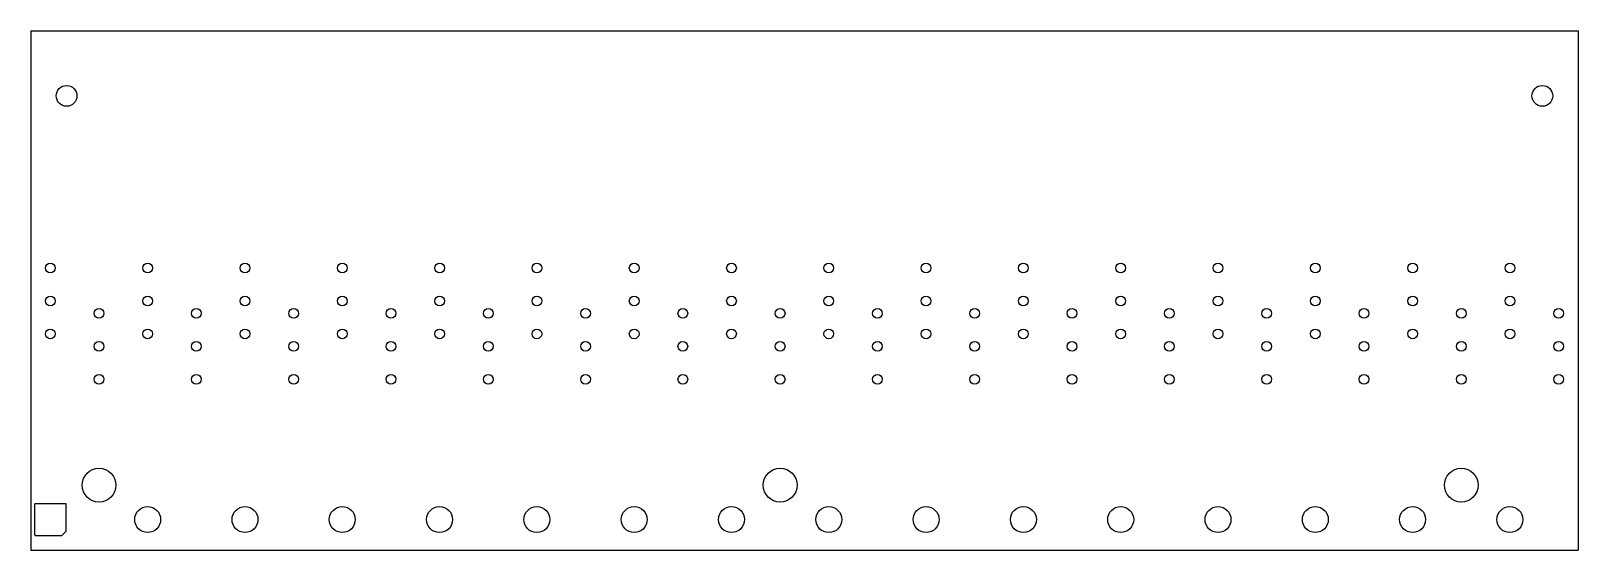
# Model space of a CAD drawing. Extents: x -63 to 176, y -34 to 46.
import ezdxf

# ---------------------------------------------------------------- set-up
doc = ezdxf.new("R2010")
doc.units = 0
doc.layers.add('VISIBLE', color=7, linetype='CONTINUOUS')

msp = doc.modelspace()

# ---------------------------------------------------------------- linework, layer by layer
at = {"layer": 'VISIBLE'}
for p, q in [((-62.8, 45.73), (175.7, 45.73)), ((-62.8, 45.73), (-62.8, -34.27)), ((175.7, 45.73), (175.7, -34.27)), ((-62.23, -27.23), (-62.23, -31.9)), ((-57.46, -27.13), (-62.13, -27.13)), ((-57.36, -31.33), (-57.36, -27.23)), ((-62.13, -32), (-58.03, -32)), ((-58.03, -32), (-57.36, -31.33)), ((-62.8, -34.27), (175.7, -34.27))]:
    msp.add_line(p, q, dxfattribs=at)
for centre, radius in [((-57.3, 35.73), 1.6), ((170.2, 35.73), 1.6), ((-59.8, 9.21), 0.75), ((-44.8, 9.21), 0.75), ((-29.8, 9.21), 0.75), ((-14.8, 9.21), 0.75), ((0.2, 9.21), 0.75), ((15.2, 9.21), 0.75), ((30.2, 9.21), 0.75), ((45.2, 9.21), 0.75), ((60.2, 9.21), 0.75), ((75.2, 9.21), 0.75), ((90.2, 9.21), 0.75), ((105.2, 9.21), 0.75), ((120.2, 9.21), 0.75), ((135.2, 9.21), 0.75), ((150.2, 9.21), 0.75), ((165.2, 9.21), 0.75), ((-59.8, 4.13), 0.75), ((-44.8, 4.13), 0.75), ((-29.8, 4.13), 0.75), ((-14.8, 4.13), 0.75), ((0.2, 4.13), 0.75), ((15.2, 4.13), 0.75), ((30.2, 4.13), 0.75), ((45.2, 4.13), 0.75), ((60.2, 4.13), 0.75), ((75.2, 4.13), 0.75), ((90.2, 4.13), 0.75), ((105.2, 4.13), 0.75), ((120.2, 4.13), 0.75), ((135.2, 4.13), 0.75), ((150.2, 4.13), 0.75), ((165.2, 4.13), 0.75), ((-52.3, 2.21), 0.75), ((-37.3, 2.21), 0.75), ((-22.3, 2.21), 0.75), ((-7.3, 2.21), 0.75), ((7.7, 2.21), 0.75), ((22.7, 2.21), 0.75), ((37.7, 2.21), 0.75), ((52.7, 2.21), 0.75), ((67.7, 2.21), 0.75), ((82.7, 2.21), 0.75), ((97.7, 2.21), 0.75), ((112.7, 2.21), 0.75), ((127.7, 2.21), 0.75), ((142.7, 2.21), 0.75), ((157.7, 2.21), 0.75), ((172.7, 2.21), 0.75), ((-59.8, -0.95), 0.75), ((-52.3, -2.87), 0.75), ((-44.8, -0.95), 0.75), ((-37.3, -2.87), 0.75), ((-29.8, -0.95), 0.75), ((-22.3, -2.87), 0.75), ((-14.8, -0.95), 0.75), ((-7.3, -2.87), 0.75), ((0.2, -0.95), 0.75), ((7.7, -2.87), 0.75), ((15.2, -0.95), 0.75), ((22.7, -2.87), 0.75), ((30.2, -0.95), 0.75), ((37.7, -2.87), 0.75), ((45.2, -0.95), 0.75), ((52.7, -2.87), 0.75), ((60.2, -0.95), 0.75), ((67.7, -2.87), 0.75), ((75.2, -0.95), 0.75), ((82.7, -2.87), 0.75), ((90.2, -0.95), 0.75), ((97.7, -2.87), 0.75), ((105.2, -0.95), 0.75), ((112.7, -2.87), 0.75), ((120.2, -0.95), 0.75), ((127.7, -2.87), 0.75), ((135.2, -0.95), 0.75), ((142.7, -2.87), 0.75), ((150.2, -0.95), 0.75), ((157.7, -2.87), 0.75), ((165.2, -0.95), 0.75), ((172.7, -2.87), 0.75), ((-52.3, -7.95), 0.75), ((-37.3, -7.95), 0.75), ((-22.3, -7.95), 0.75), ((-7.3, -7.95), 0.75), ((7.7, -7.95), 0.75), ((22.7, -7.95), 0.75), ((37.7, -7.95), 0.75), ((52.7, -7.95), 0.75), ((67.7, -7.95), 0.75), ((82.7, -7.95), 0.75), ((97.7, -7.95), 0.75), ((112.7, -7.95), 0.75), ((127.7, -7.95), 0.75), ((142.7, -7.95), 0.75), ((157.7, -7.95), 0.75), ((172.7, -7.95), 0.75), ((-52.3, -24.27), 2.6), ((52.7, -24.27), 2.6), ((157.7, -24.27), 2.6), ((-44.8, -29.57), 2), ((-29.8, -29.57), 2), ((-14.8, -29.57), 2), ((0.2, -29.57), 2), ((15.2, -29.57), 2), ((30.2, -29.57), 2), ((45.2, -29.57), 2), ((60.2, -29.57), 2), ((75.2, -29.57), 2), ((90.2, -29.57), 2), ((105.2, -29.57), 2), ((120.2, -29.57), 2), ((135.2, -29.57), 2), ((150.2, -29.57), 2), ((165.2, -29.57), 2)]:
    msp.add_circle(centre, radius, dxfattribs=at)
for points in [[(-62.13, -27.13), (-62.19, -27.13), (-62.23, -27.17), (-62.23, -27.23)], [(-57.36, -27.23), (-57.36, -27.17), (-57.4, -27.13), (-57.46, -27.13)], [(-62.23, -31.9), (-62.23, -31.96), (-62.19, -32), (-62.13, -32)]]:
    msp.add_rational_spline(points, [1, 0.806524890385, 0.806524890385, 1], degree=3, dxfattribs=at)

doc.saveas('drawing.dxf')
